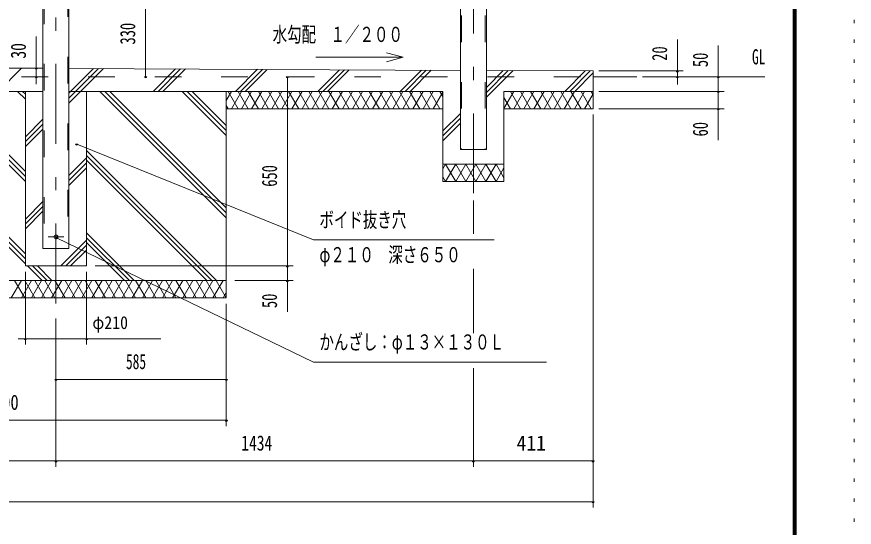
# Model space of a CAD drawing. Units: millimetres, scale not verified. Extents: x -34086 to 34091, y -14700 to 14700.
# Drawn here: x 24022 to 34091, y -3885 to 2255 of the extents above; entities that cross this region are included whole.
import ezdxf
from ezdxf.enums import TextEntityAlignment as Align

# ---------------------------------------------------------------- set-up
doc = ezdxf.new("R2010")
doc.units = ezdxf.units.MM
doc.header["$LTSCALE"] = 80
for name, pattern in [('USER2', [10, 4, -6]), ('USER3', [24, 12, -5, 2, -5]), ('USER4', [3, 0.5, -2.5])]:
    doc.linetypes.add(name, pattern=pattern)
for name, color, linetype, lineweight in [('0-6_2-02BOLD', 7, 'Continuous', 18), ('0-7_2-12HIDDEN', 3, 'USER2', 18), ('0-8_2-22CENTER', 3, 'USER3', 18), ('0-A_2-52DIM', 3, 'Continuous', 18), ('0-B_2-62HATCH', 2, 'Continuous', 18), ('0-C_F-F1PAPER', 5, 'Continuous', 18), ('0-D_F-E_J_ADD', 5, 'USER4', 18)]:
    doc.layers.add(name, color=color, linetype=linetype, lineweight=lineweight)
doc.styles.add('ＭＳ ゴシック', font='')
doc.styles.get('ＭＳ ゴシック').set_extended_font_data('MS Gothic')

msp = doc.modelspace()

# ---------------------------------------------------------------- linework, layer by layer
at = {"layer": '0-6_2-02BOLD'}
for p, q in [((24337.33, 5687.41), (24337.33, -532.1)), ((29356.33, 5487.9), (29356.32, 657.9)), ((29668.17, 5487.9), (29668.17, 657.9)), ((24649.18, 2572.4), (24649.19, -532.1)), ((23915.75, 1637.9), (24337.32, 1635.81)), ((24649.18, 1634.25), (29356.33, 1610.83)), ((30950.75, 1532.9), (31475.75, 1532.9)), ((24337.33, 1357.9), (23494.17, 1357.9)), ((24125.75, 1357.9), (24125.75, -742.1)), ((24649.18, 1357.9), (29144.84, 1357.9)), ((24860.75, 1357.9), (24860.75, -742.1)), ((26540.75, 1357.9), (26540.75, -1127.1)), ((29879.85, 1357.9), (30950.75, 1357.9)), ((29879.85, 272.9), (29879.85, 1357.9)), ((26540.75, 1147.9), (29144.84, 1147.9)), ((29879.85, 1147.9), (30950.75, 1147.9)), ((29668.27, 657.9), (29356.32, 657.9)), ((29879.85, 482.9), (29144.84, 482.9)), ((24337.33, -532.1), (24649.19, -532.1)), ((24125.75, -742.1), (24860.75, -742.1)), ((21290.75, -917.1), (26540.75, -917.1))]:
    msp.add_line(p, q, dxfattribs=at)
for points in [[(29668.17, 1609.28), (30950.75, 1602.9), (30950.75, 1147.9)], [(21290.75, 1357.9), (21290.75, -1127.1), (26540.75, -1127.1)], [(29879.85, 272.9), (29144.84, 272.9), (29144.84, 1357.9)]]:
    msp.add_lwpolyline(points, dxfattribs=at)
msp.add_circle((24493.25, -392.1), 22.75, dxfattribs=at)
at = {"layer": '0-7_2-12HIDDEN'}
for p, q in [((24352.03, 5687.41), (24352.03, -532.1)), ((29371.03, 5470.4), (29371.03, 657.9)), ((29653.48, 5470.4), (29653.48, 657.9)), ((24634.47, 2572.4), (24634.49, -532.1)), ((16880.75, 1532.9), (30950.75, 1532.9))]:
    msp.add_line(p, q, dxfattribs=at)
at = {"layer": '0-8_2-22CENTER'}
for p, q in [((24493.25, 7447.9), (24493.25, -1827.1)), ((29512.25, 132.9), (29512.25, 5775.85)), ((24398.05, -392.1), (24588.45, -392.1))]:
    msp.add_line(p, q, dxfattribs=at)
at = {"layer": '0-A_2-52DIM'}
for p, q in [((25571.25, 2687.9), (25571.25, 1532.9)), ((24256.7, 1445.03), (24256.7, 2015.9)), ((31965.75, 1438.97), (31965.75, 1980.9)), ((28668.5, 1767.69), (28465.65, 1822.04)), ((32455.75, 1910.9), (32455.75, 769.9)), ((28668.5, 1767.69), (27618.5, 1767.69)), ((28668.5, 1767.69), (28465.65, 1713.33)), ((24312.43, 1637.9), (24005.48, 1637.9)), ((24270.7, 1637.9), (24242.7, 1637.9)), ((24270.7, 1532.9), (24242.7, 1532.9)), ((25585.25, 1532.9), (25557.25, 1532.9)), ((27289.75, 1532.9), (27261.75, 1532.9)), ((27275.75, 1532.9), (27275.75, -1295.1)), ((31020.75, 1602.9), (32035.75, 1602.9)), ((31545.75, 1532.9), (33015.75, 1532.9)), ((31979.75, 1602.9), (31951.75, 1602.9)), ((31979.75, 1532.9), (31951.75, 1532.9)), ((32469.75, 1532.9), (32441.75, 1532.9)), ((31020.75, 1357.9), (32525.75, 1357.9)), ((32469.75, 1357.9), (32441.75, 1357.9)), ((31020.75, 1147.9), (32525.75, 1147.9)), ((32469.75, 1147.9), (32441.75, 1147.9)), ((30950.75, 1077.9), (30950.75, -3647.09)), ((24756.7, 723.56), (24728.7, 723.56)), ((29512.25, 44.69), (29512.25, -357.1)), ((24514.77, -402.52), (24486.77, -402.52)), ((27590.75, -1897.1), (24500.77, -402.52)), ((24965.75, -742.1), (27345.75, -742.1)), ((27289.75, -742.1), (27261.75, -742.1)), ((29512.25, -777.1), (29512.25, -1549.43)), ((24125.75, -812.1), (24125.75, -1687.1)), ((24860.76, -812.1), (24860.76, -1687.1)), ((26645.75, -917.1), (27345.75, -917.1)), ((27289.75, -917.1), (27261.75, -917.1)), ((26540.75, -1197.1), (26540.75, -2667.1)), ((24493.25, -1372.1), (24493.25, -3157.09)), ((25753.25, -1617.1), (24038.25, -1617.1)), ((24139.75, -1617.1), (24111.75, -1617.1)), ((24874.76, -1617.1), (24846.76, -1617.1)), ((27590.75, -1897.1), (30390.76, -1897.1)), ((29512.25, -1969.98), (29512.25, -3157.09)), ((24507.25, -2107.1), (24479.25, -2107.1)), ((24493.25, -2107.1), (26540.75, -2107.1)), ((26554.75, -2107.1), (26526.75, -2107.1)), ((21290.75, -2597.1), (26540.75, -2597.1)), ((26554.75, -2597.1), (26526.75, -2597.1)), ((30950.75, -3087.09), (16880.75, -3087.09)), ((24507.25, -3087.09), (24479.25, -3087.09)), ((29526.25, -3087.09), (29498.25, -3087.09)), ((30964.75, -3087.09), (30936.75, -3087.09)), ((16880.75, -3577.09), (30950.75, -3577.09)), ((30964.75, -3577.09), (30936.75, -3577.09))]:
    msp.add_line(p, q, dxfattribs=at)
msp.add_lwpolyline([(29760.76, -427.1), (27590.75, -427.1), (24742.7, 723.56)], dxfattribs=at)
for centre in [(24256.7, 1637.9), (24256.7, 1532.9), (25571.25, 1532.9), (27275.75, 1532.9), (31965.75, 1602.9), (31965.75, 1532.9), (32455.75, 1532.9), (32455.75, 1357.9), (32455.75, 1147.9), (24742.7, 723.56), (24500.77, -402.52), (27275.75, -742.1), (27275.75, -917.1), (24125.75, -1617.1), (24860.76, -1617.1), (24493.25, -2107.1), (26540.75, -2107.1), (26540.75, -2597.1), (24493.25, -3087.09), (29512.25, -3087.09), (30950.75, -3087.09), (30950.75, -3577.09)]:
    msp.add_arc(centre, 14, 180, 0, dxfattribs=at)
at = {"layer": '0-B_2-62HATCH'}
for p, q in [((23800.15, 1357.9), (24079.34, 1637.09)), ((24649.18, 1335.78), (24946.18, 1632.78)), ((24649.18, 1276.38), (25005.28, 1632.48)), ((24649.18, 1216.98), (25064.39, 1632.19)), ((25661.25, 1357.9), (25931.23, 1627.88)), ((25720.65, 1357.9), (25990.33, 1627.58)), ((25780.05, 1357.9), (26049.43, 1627.29)), ((26651.2, 1357.9), (26916.28, 1622.97)), ((26710.6, 1357.9), (26975.38, 1622.68)), ((26770, 1357.9), (27034.48, 1622.39)), ((27641.15, 1357.9), (27901.32, 1618.07)), ((27700.55, 1357.9), (27960.43, 1617.78)), ((27759.95, 1357.9), (28019.53, 1617.49)), ((28631.1, 1357.9), (28886.38, 1613.17)), ((28690.5, 1357.9), (28945.47, 1612.88)), ((28749.9, 1357.9), (29004.58, 1612.59)), ((29668.17, 1405.03), (29871.42, 1608.27)), ((29668.17, 1345.63), (29930.52, 1607.98)), ((29668.17, 1286.23), (29989.63, 1607.68)), ((30611, 1357.9), (30856.47, 1603.37)), ((30670.4, 1357.9), (30915.57, 1603.08)), ((30729.79, 1357.9), (30950.75, 1578.86)), ((24031.35, 1357.9), (24125.75, 1263.5)), ((24090.75, 1357.9), (24125.75, 1322.9)), ((25021.3, 1357.9), (26540.75, -161.55)), ((25080.7, 1357.9), (26540.75, -102.15)), ((25140.1, 1357.9), (26540.75, -42.75)), ((26011.25, 1357.9), (26540.75, 828.4)), ((26070.65, 1357.9), (26540.75, 887.8)), ((26130.05, 1357.9), (26540.75, 947.2)), ((26540.75, 1249.55), (26603.31, 1357.9)), ((26684.14, 1147.9), (26562.89, 1357.9)), ((26603.31, 1147.9), (26724.55, 1357.9)), ((26805.38, 1147.9), (26684.14, 1357.9)), ((26724.55, 1147.9), (26845.79, 1357.9)), ((26926.62, 1147.9), (26805.38, 1357.9)), ((26845.79, 1147.9), (26967.04, 1357.9)), ((27047.86, 1147.9), (26926.62, 1357.9)), ((26967.04, 1147.9), (27088.28, 1357.9)), ((27169.11, 1147.9), (27047.87, 1357.9)), ((27088.29, 1147.9), (27209.53, 1357.9)), ((27290.35, 1147.9), (27169.11, 1357.9)), ((27209.53, 1147.9), (27330.77, 1357.9)), ((27411.6, 1147.9), (27290.36, 1357.9)), ((27330.77, 1147.9), (27452.02, 1357.9)), ((27532.84, 1147.9), (27411.6, 1357.9)), ((27452.02, 1147.9), (27573.25, 1357.9)), ((27654.08, 1147.9), (27532.84, 1357.9)), ((27573.25, 1147.9), (27694.5, 1357.9)), ((27775.33, 1147.9), (27654.09, 1357.9)), ((27694.5, 1147.9), (27815.74, 1357.9)), ((27896.57, 1147.9), (27775.33, 1357.9)), ((27815.75, 1147.9), (27936.99, 1357.9)), ((28017.82, 1147.9), (27896.57, 1357.9)), ((27936.99, 1147.9), (28058.23, 1357.9)), ((28139.06, 1147.9), (28017.82, 1357.9)), ((28058.23, 1147.9), (28179.47, 1357.9)), ((28260.3, 1147.9), (28139.07, 1357.9)), ((28179.47, 1147.9), (28300.72, 1357.9)), ((28381.55, 1147.9), (28260.3, 1357.9)), ((28300.72, 1147.9), (28421.96, 1357.9)), ((28502.79, 1147.9), (28381.55, 1357.9)), ((28421.96, 1147.9), (28543.21, 1357.9)), ((28624.03, 1147.9), (28502.79, 1357.9)), ((28543.21, 1147.9), (28664.45, 1357.9)), ((28745.28, 1147.9), (28624.03, 1357.9)), ((28664.45, 1147.9), (28785.7, 1357.9)), ((28866.52, 1147.9), (28745.28, 1357.9)), ((28785.7, 1147.9), (28906.93, 1357.9)), ((28987.77, 1147.9), (28866.52, 1357.9)), ((28906.94, 1147.9), (29028.18, 1357.9)), ((29109.01, 1147.9), (28987.77, 1357.9)), ((29028.18, 1147.9), (29144.84, 1349.97)), ((29144.84, 1295.84), (29109.01, 1357.9)), ((29879.85, 1153.03), (29998.13, 1357.9)), ((30078.96, 1147.9), (29957.72, 1357.9)), ((29998.13, 1147.9), (30119.38, 1357.9)), ((30200.2, 1147.9), (30078.96, 1357.9)), ((30119.38, 1147.9), (30240.61, 1357.9)), ((30321.45, 1147.9), (30200.2, 1357.9)), ((30240.62, 1147.9), (30361.86, 1357.9)), ((30442.69, 1147.9), (30321.45, 1357.9)), ((30361.86, 1147.9), (30483.11, 1357.9)), ((30563.93, 1147.9), (30442.69, 1357.9)), ((30483.11, 1147.9), (30604.35, 1357.9)), ((30685.18, 1147.9), (30563.93, 1357.9)), ((30604.35, 1147.9), (30725.6, 1357.9)), ((30806.43, 1147.9), (30685.18, 1357.9)), ((30725.6, 1147.9), (30846.83, 1357.9)), ((30927.66, 1147.9), (30806.43, 1357.9)), ((30846.83, 1147.9), (30950.75, 1327.88)), ((30950.75, 1317.92), (30927.67, 1357.9)), ((29957.72, 1147.9), (29879.85, 1282.78)), ((26562.89, 1147.9), (26540.75, 1186.26)), ((24125.75, 812.35), (24337.33, 1023.93)), ((29144.84, 881.71), (29356.32, 1093.18)), ((29144.84, 822.3), (29356.32, 1033.78)), ((24125.75, 752.95), (24337.33, 964.53)), ((29144.84, 762.9), (29356.32, 974.38)), ((23705.75, 812.35), (24125.75, 392.35)), ((24125.75, 693.55), (24337.33, 905.13)), ((23705.75, 752.95), (24125.75, 332.95)), ((23705.75, 693.56), (24125.75, 273.55)), ((24860.75, 647.3), (26425.15, -917.1)), ((24649.19, 345.83), (24860.75, 557.4)), ((24860.75, 587.9), (26365.75, -917.1)), ((24860.75, 528.5), (26306.35, -917.1)), ((24649.19, 286.44), (24860.75, 498)), ((24649.19, 227.04), (24860.75, 438.6)), ((29178.32, 482.9), (29144.84, 424.9)), ((29178.32, 482.9), (29299.56, 272.9)), ((29299.56, 482.9), (29178.32, 272.9)), ((29420.81, 482.9), (29299.56, 272.9)), ((29299.56, 482.9), (29420.81, 272.9)), ((29542.06, 482.9), (29420.81, 272.9)), ((29420.81, 482.9), (29542.06, 272.9)), ((29542.06, 482.9), (29663.3, 272.9)), ((29663.3, 482.9), (29542.06, 272.9)), ((29784.54, 482.9), (29663.3, 272.9)), ((29663.3, 482.9), (29784.54, 272.9)), ((29784.54, 482.9), (29879.85, 317.83)), ((29879.85, 437.98), (29784.54, 272.9)), ((29144.84, 330.89), (29178.32, 272.9)), ((24125.75, -177.6), (24337.33, 33.98)), ((24125.75, -237), (24337.33, -25.42)), ((24125.75, -296.39), (24337.33, -84.82)), ((23705.75, -177.6), (24125.75, -597.6)), ((23705.75, -237), (24125.75, -657)), ((23705.75, -296.39), (24125.75, -716.4)), ((24860.75, -342.65), (25435.2, -917.1)), ((24860.75, -402.05), (25375.8, -917.1)), ((24551.21, -742.1), (24860.75, -432.55)), ((24610.6, -742.1), (24860.75, -491.95)), ((24860.75, -461.45), (25316.4, -917.1)), ((24670, -742.1), (24860.75, -551.35)), ((24151.45, -742.1), (24326.45, -917.1)), ((24210.85, -742.1), (24385.85, -917.1)), ((24270.25, -742.1), (24445.25, -917.1)), ((23956.16, -1127.1), (24077.41, -917.1)), ((24117.82, -1127.1), (23996.58, -917.1)), ((24077.41, -1127.1), (24198.64, -917.1)), ((24239.06, -1127.1), (24117.82, -917.1)), ((24198.64, -1127.1), (24319.89, -917.1)), ((24360.3, -1127.1), (24239.06, -917.1)), ((24319.89, -1127.1), (24441.13, -917.1)), ((24481.55, -1127.1), (24360.3, -917.1)), ((24441.13, -1127.1), (24562.38, -917.1)), ((24602.79, -1127.1), (24481.55, -917.1)), ((24562.38, -1127.1), (24683.62, -917.1)), ((24724.04, -1127.1), (24602.79, -917.1)), ((24683.62, -1127.1), (24804.87, -917.1)), ((24845.28, -1127.1), (24724.04, -917.1)), ((24804.87, -1127.1), (24926.11, -917.1)), ((24966.52, -1127.1), (24845.28, -917.1)), ((24926.11, -1127.1), (25047.35, -917.1)), ((25087.77, -1127.1), (24966.52, -917.1)), ((25047.35, -1127.1), (25168.6, -917.1)), ((25209.01, -1127.1), (25087.77, -917.1)), ((25168.6, -1127.1), (25289.84, -917.1)), ((25330.26, -1127.1), (25209.01, -917.1)), ((25289.84, -1127.1), (25411.08, -917.1)), ((25451.5, -1127.1), (25330.25, -917.1)), ((25411.08, -1127.1), (25532.32, -917.1)), ((25572.74, -1127.1), (25451.5, -917.1)), ((25532.32, -1127.1), (25653.57, -917.1)), ((25693.98, -1127.1), (25572.74, -917.1)), ((25653.57, -1127.1), (25774.81, -917.1)), ((25815.23, -1127.1), (25693.98, -917.1)), ((25774.81, -1127.1), (25896.06, -917.1)), ((25936.47, -1127.1), (25815.23, -917.1)), ((25896.06, -1127.1), (26017.3, -917.1)), ((26057.72, -1127.1), (25936.47, -917.1)), ((26017.3, -1127.1), (26138.55, -917.1)), ((26178.96, -1127.1), (26057.72, -917.1)), ((26138.55, -1127.1), (26259.79, -917.1)), ((26300.2, -1127.1), (26178.96, -917.1)), ((26259.79, -1127.1), (26381.03, -917.1)), ((26421.45, -1127.1), (26300.2, -917.1)), ((26381.03, -1127.1), (26502.27, -917.1)), ((26540.75, -1123.74), (26421.45, -917.1)), ((26502.27, -1127.1), (26540.75, -1060.45))]:
    msp.add_line(p, q, dxfattribs=at)
at = {"layer": '0-C_F-F1PAPER'}
for p, q in [((33355.86, -13965), (33355.86, 14105)), ((33369.86, -13979), (33369.86, 14119)), ((33376.86, -13986), (33376.86, 14126)), ((33383.86, -13993), (33383.86, 14133)), ((33390.86, -14000), (33390.86, 14140))]:
    msp.add_line(p, q, dxfattribs=at)
for points in [[(-6785.63, -13996.5), (33387.36, -13996.5), (33387.36, 14136.5)], [(-6778.63, -13989.5), (33380.36, -13989.5), (33380.36, 14129.5)], [(-6771.63, -13982.5), (33373.36, -13982.5), (33373.36, 14122.5)], [(-6764.63, -13975.5), (33366.37, -13975.5), (33366.37, 14115.5)], [(-6761.13, -13972), (33362.86, -13972), (33362.86, 14112)], [(-6757.63, -13968.5), (33359.36, -13968.5), (33359.36, 14108.5)]]:
    msp.add_lwpolyline(points, dxfattribs=at)
at = {"layer": '0-D_F-E_J_ADD'}
msp.add_line((34090.87, 14700), (34090.87, -14700), dxfattribs=at)

# ---------------------------------------------------------------- texts
at = {"layer": '0-A_2-52DIM', "color": 7, "style": 'ＭＳ ゴシック'}
for s, width, p in [('330', 0.7, (25501.25, 1921.65)), ('30', 0.75, (24186.7, 1752.26)), ('20', 0.7, (31895.75, 1725.65)), ('50', 0.7, (32385.75, 1649.5)), ('60', 0.7, (32385.75, 815.94)), ('650', 0.7, (27205.75, 210.69)), ('50', 0.7, (27205.75, -1248.5))]:
    msp.add_text(s, height=182.3, rotation=90, dxfattribs=dict(at, width=width)).set_placement(p, align=Align.BOTTOM_LEFT)
for s, height, width, p in [('水勾配\u3000１／２００', 182.3, 0.7, (27098.35, 1897.56)), ('GL', 182.3, 0.65, (32861.75, 1627.77)), ('ボイド抜き穴', 182.3, 0.7, (27660.75, -332.23)), ('φ２１０\u3000深さ６５０', 182.3, 0.7, (27660.76, -752.23)), ('φ210', 155, 0.9, (24930.75, -1547.1)), ('かんざし：φ１３×１３０Ｌ', 182.3, 0.7, (27660.76, -1802.23)), ('585', 182.3, 0.65, (25335.15, -2037.1)), ('1500', 182.3, 0.8, (23648.37, -2527.1)), ('1434', 182.3, 0.75, (26722.03, -3017.09)), ('411', 182.3, 0.95, (30030.99, -3017.09))]:
    msp.add_text(s, height=height, dxfattribs=dict(at, width=width)).set_placement(p, align=Align.BOTTOM_LEFT)

doc.saveas('drawing.dxf')
